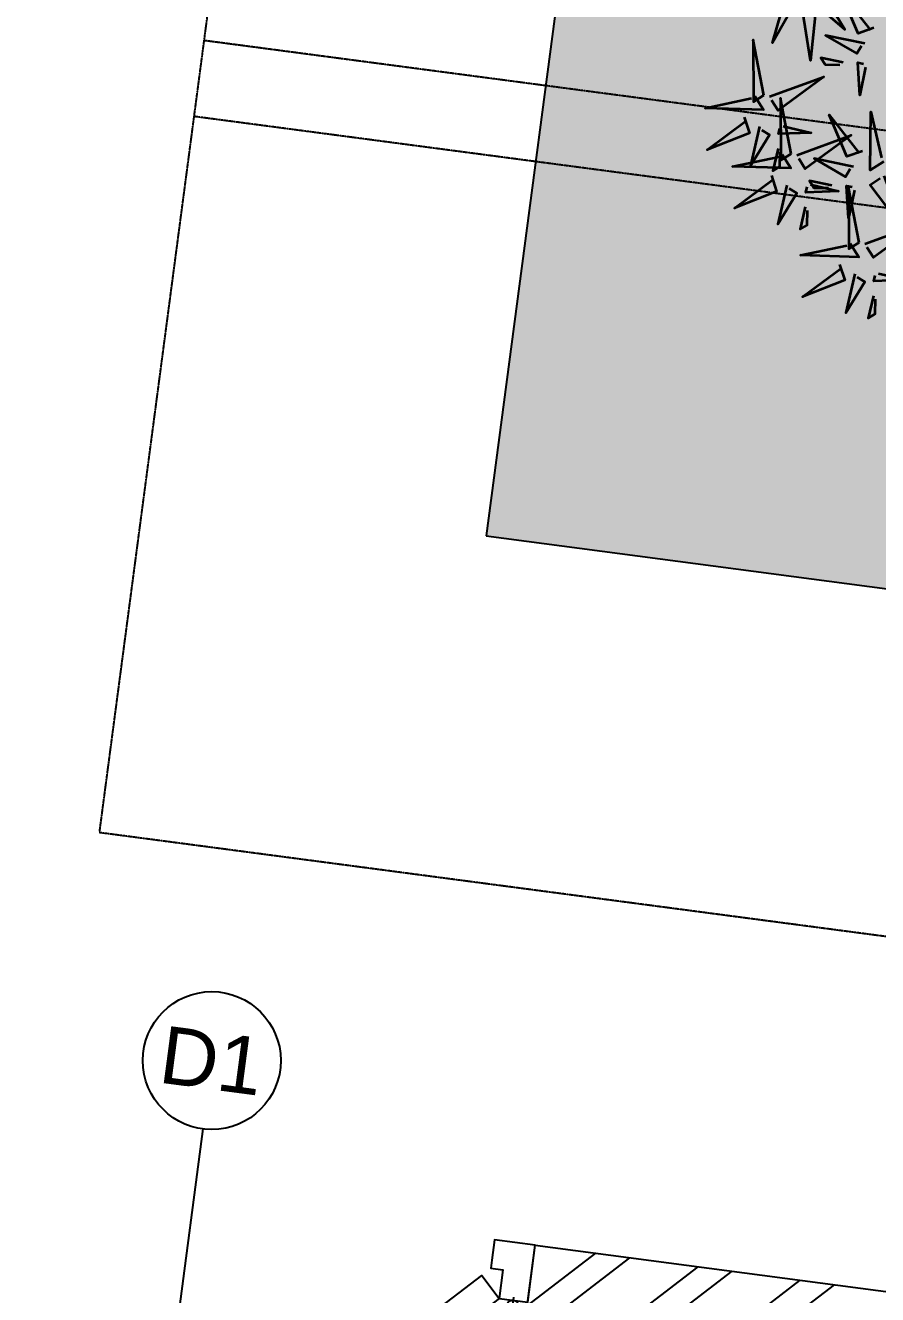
# Model space of a CAD drawing. Header units: millimetres. Extents: x -179928 to 528275, y -469666 to 511935.
# Drawn here: x 71214 to 72327, y 99149 to 100807 of the extents above; entities that cross this region are included whole.
import ezdxf
from ezdxf.enums import TextEntityAlignment as Align

# ---------------------------------------------------------------- set-up
doc = ezdxf.new("R2010")
doc.units = ezdxf.units.MM
doc.linetypes.add('DASHED', pattern=[0.75, 0.5, -0.25])
for name, color, linetype in [('ad-Door', 11, 'Continuous'), ('ad-Elevation 10', 8, 'Continuous'), ('ad-Furniture', 8, 'Continuous'), ('ad-Text Main_Door&window Label', 7, 'Continuous'), ('ad-Wall', 240, 'Continuous'), ('ad-Wall hatch', 8, 'Continuous')]:
    doc.layers.add(name, color=color, linetype=linetype)
doc.layers.add('ad-Landscape', color=94, linetype='Continuous', lineweight=35)
doc.styles.add('New Text Style', font='arial.ttf', dxfattribs={"height": 100})

# ---------------------------------------------------------------- blocks, each defined once
blk = doc.blocks.new('*U202118')
for p, q in [((-25, -127.8), (-25, -94.4)), ((-8.3, -111.1), (-41.7, -111.1)), ((-811.3, -760.8), (-796.4, -775.7)), ((-746.2, -826), (-761.1, -811.1))]:
    blk.add_line(p, q)
for points in [[(-1150, -100), (-1150, -50), (-1128.6, -50), (-1128.6, -35.7), (-1128.6, 0), (-1200, 0), (-1200, -100)], [(-50, -100), (0, -100), (0, 0), (-71.4, 0), (-71.4, -35.7), (-71.4, -50), (-50, -50)], [(-50, -100), (-130.8, -180.8), (-166.2, -145.5), (-85.4, -64.6)], [(-130.8, -180.8), (-747, -797), (-782.4, -761.6), (-166.2, -145.5)], [(-827.8, -877.8), (-747, -797), (-782.4, -761.6), (-863.2, -842.5)]]:
    blk.add_lwpolyline(points, close=True)
for points in [[(-808.2, -787.5), (-835.7, -760), (-772.9, -697.2), (-765, -705), (-822, -773.7)], [(-772.8, -822.8), (-745.4, -850.3), (-682.5, -787.5), (-690.4, -779.7), (-759, -836.7)]]:
    blk.add_lwpolyline(points)
blk.add_circle((-25, -111.1), 11.1)
at = {"color": 8, "linetype": 'DASHED', "lineweight": 0}
blk.add_arc((-93.1, -153.1), 1047.4, 178.1881, 271.8119, dxfattribs=at)
at = {"layer": 'ad-Text Main_Door&window Label'}
blk.add_line((-600, 125), (-600, -230), dxfattribs=at)
blk.add_circle((-600.3, 245), 120, dxfattribs=at)
at = {"layer": 'ad-Text Main_Door&window Label', "style": 'New Text Style'}
blk.add_attdef('D1', text='', height=100, dxfattribs=at).set_placement((-585.4, 244.6), align=Align.MIDDLE_CENTER)
blk = doc.blocks.new('zw$42B5')
at = {"layer": 'ad-Wall hatch', "transparency": 33554610}
h = blk.add_hatch(dxfattribs=at)
h.set_pattern_fill('ANSI32', color=256, scale=10)
h.set_pattern_definition([(45, (-1040635.14, 674820.02), (-67.351921, 67.351921), []), (45, (-1040590.24, 674820.02), (-67.351921, 67.351921), [])])
h.paths.add_polyline_path([(12120, 13620), (12120, 10220), (11890, 10220), (11890, 13390), (7240, 13390), (7240, 8645), (4245, 8645), (4245, 8875), (4445, 8875), (4445, 9370), (4560, 9370), (4560, 8760), (7010, 8760), (7010, 10500), (6360, 10500), (6360, 10615), (7010, 10615), (7010, 13390), (4560, 13390), (4560, 10615), (5560, 10615), (5560, 10500), (4445, 10500), (4445, 13390), (230, 13390), (230, 8875), (3345, 8875), (3345, 8645), (3060, 8645), (3060, 4745), (3345, 4745), (3345, 4515), (230, 4515), (230, 230), (4995, 230), (4995, 3130), (6060, 3130), (6060, 3015), (5110, 3015), (5110, 230), (8310, 230), (8310, 3015), (6860, 3015), (6860, 3130), (8310, 3130), (8310, 4630), (5110, 4630), (5110, 3930), (4995, 3930), (4995, 4515), (4245, 4515), (4245, 4745), (8540, 4745), (8540, 230), (9240, 230), (9240, 0), (0, 0), (0, 4745), (2830, 4745), (2830, 8645), (0, 8645), (0, 13620)])
at = {"layer": 'ad-Wall'}
blk.add_lwpolyline([(4245, 4515), (4245, 4745), (8540, 4745)], dxfattribs=at)
at = {"layer": 'ad-Door', "ltscale": 5}
ref = blk.add_blockref('*U202118', (4245, 4745), dxfattribs=dict(at, xscale=0.7499999997027537, yscale=0.7499999997027537, zscale=0.7499999997027537))
ref.add_attrib('D1', 'D1', dxfattribs={"layer": 'ad-Text Main_Door&window Label', "height": 75, "rotation": 1080, "style": 'New Text Style'}).set_placement((3794.8, 4928.7), align=Align.MIDDLE_CENTER)
blk = doc.blocks.new('bamboo')
at = {"layer": 'ad-Landscape'}
for points in [[(-1158.7, -320.6), (-1114.9, -311.4), (-1174.8, -460.8), (-1156.4, -331.5)], [(-903.2, -383.1), (-944.4, -403.7), (-1007.5, -296), (-911.7, -390.3)], [(-1075.2, -337.2), (-982.6, -397.6), (-1044.7, -319.4), (-1064.3, -334.9)], [(-1114.4, -368.3), (-1068.3, -370), (-1064.9, -494.8), (-1103.4, -366)], [(-922.6, -429.1), (-1032.9, -420.9), (-940.7, -459.5), (-931.1, -436.4)], [(-1179.6, -607.1), (-1229, -459.4), (-1205.5, -628.4), (-1179.6, -607.1)], [(-974.6, -488.6), (-1037.7, -483.9), (-1023.1, -500.8), (-983.1, -495.9)], [(-911.6, -493.3), (-917.6, -572.1), (-934.7, -483.7), (-918.9, -484.8)], [(-1163.9, -608.6), (-1022, -535), (-1135.5, -643.1), (-1156.8, -617.2)], [(-1204, -612.6), (-1175.5, -647.1), (-1335.8, -663.4), (-1212.6, -619.7)], [(-1084.1, -757), (-1133.4, -609.4), (-1109.9, -778.4), (-1084.1, -757)], [(-827.8, -744.4), (-861.7, -773.6), (-881.2, -613.7), (-835.1, -736)], [(-889.6, -724), (-930.8, -744.6), (-993.8, -636.9), (-898.1, -731.2)], [(-1225.7, -674), (-1205.9, -715.6), (-1314.8, -776.5), (-1218.6, -682.6)], [(-1180, -694.3), (-1190.5, -804.4), (-1150.1, -713.1), (-1172.9, -702.9)], [(-1115.6, -684.7), (-1037, -692.3), (-1125.7, -707.5), (-1124.2, -691.8)], [(-1068.3, -758.6), (-926.4, -685), (-1039.9, -793.1), (-1061.2, -767.2)], [(-1108.4, -762.6), (-1079.9, -797.1), (-1240.2, -813.4), (-1117, -769.7)], [(-1121.6, -747.6), (-1127.7, -810.5), (-1110.4, -796.3), (-1114.5, -756.2)], [(-908.9, -770), (-1019.2, -761.8), (-927.1, -800.3), (-917.4, -777.3)], [(-822.9, -784.4), (-746.5, -924.8), (-856.8, -813.5), (-831.4, -791.7)], [(-1130.1, -824), (-1110.3, -865.6), (-1219.3, -926.5), (-1123, -832.6)], [(-1020.1, -834.7), (-941.4, -842.3), (-1030.2, -857.5), (-1028.7, -841.8)], [(-961, -829.5), (-1024, -824.8), (-1009.5, -841.7), (-969.5, -836.8)], [(-898, -834.2), (-904, -913), (-921, -824.6), (-905.3, -825.7)], [(-865.6, -975.2), (-915, -827.6), (-891.5, -996.5), (-865.6, -975.2)], [(-1084.5, -844.3), (-1095, -954.4), (-1054.5, -863.1), (-1077.3, -852.9)], [(-1026.1, -897.6), (-1032.1, -960.5), (-1014.9, -946.3), (-1019, -906.2)], [(-849.9, -976.7), (-708, -903.2), (-821.4, -1011.2), (-842.8, -985.4)], [(-889.9, -980.8), (-861.5, -1015.3), (-1021.7, -1031.5), (-898.6, -987.9)], [(-911.7, -1042.2), (-891.9, -1083.8), (-1000.8, -1144.6), (-904.6, -1050.8)], [(-866, -1062.5), (-876.5, -1172.5), (-836.1, -1081.2), (-858.9, -1071.1)], [(-801.6, -1052.8), (-723, -1060.4), (-811.7, -1075.7), (-810.2, -1059.9)], [(-807.6, -1115.7), (-813.6, -1178.6), (-796.4, -1164.4), (-800.5, -1124.4)]]:
    blk.add_lwpolyline(points, dxfattribs=at)
blk = doc.blocks.new('zw$DAD3')
at = {"true_color": 0x7f5f3f, "transparency": 33554610}
h = blk.add_hatch(dxfattribs=at)
h.set_pattern_fill('DOTS', color=37, scale=20, angle=360)
h.set_pattern_definition([(360, (-800139.518, 271344.397), (15.875, 31.75), [0, -31.75])])
h.paths.add_polyline_path([(450, -2530), (2915, -2530), (2915, -450), (450, -450)])
at = {"layer": 'ad-Elevation 10', "linetype": 'DASHED'}
blk.add_lwpolyline([(0, -2980), (3365, -2980), (3365, 0), (0, 0)], close=True, dxfattribs=at)
at = {"layer": 'ad-Elevation 10'}
blk.add_lwpolyline([(450, -2530), (2915, -2530), (2915, -450), (450, -450)], close=True, dxfattribs=at)
at = {"layer": 'ad-Elevation 10', "linetype": 'DASHED'}
for points in [[(0, -1936.7), (3365, -1936.7)], [(0, -2036.7), (3365, -2036.7)]]:
    blk.add_lwpolyline(points, dxfattribs=at)
at = {"layer": 'ad-Landscape', "linetype": 'Continuous', "xscale": 0.473259546584505, "yscale": 0.473259546584505, "zscale": 0.473259546584505, "rotation": 359.9999999999999}
blk.add_blockref('bamboo', (1292.6, -1624.9), dxfattribs=at)
blk = doc.blocks.new('1625_East Villa')
at = {"layer": 'ad-Furniture'}
blk.add_blockref('zw$DAD3', (3610, 8185), dxfattribs=at)
at = {"layer": 'ad-Wall'}
blk.add_blockref('zw$42B5', (0, 0), dxfattribs=at)
blk = doc.blocks.new("All Plot's Villa Plans")
at = {"ltscale": 5, "rotation": 352.4703876422526}
blk.add_blockref('1625_East Villa', (67049.9, 95065.9), dxfattribs=at)

msp = doc.modelspace()

# ---------------------------------------------------------------- block references
at = {"ltscale": 5}
msp.add_blockref("All Plot's Villa Plans", (0, 0), dxfattribs=at)

doc.saveas('drawing.dxf')
